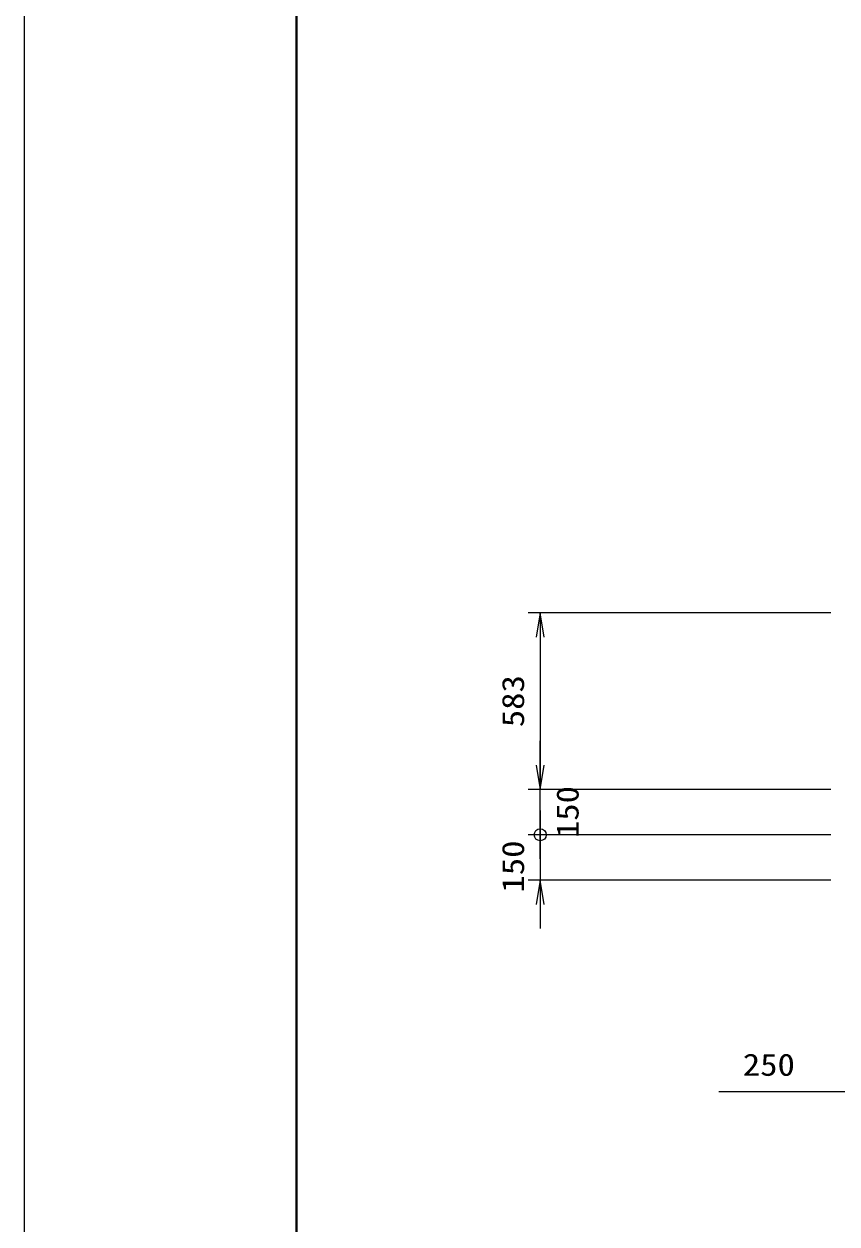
# Model space of a CAD drawing. Units: millimetres at full size. Extents: x 37600 to 71200, y -55520 to -31760.
# Drawn here: x 37600 to 40285, y -51554 to -47589 of the extents above; entities that cross this region are included whole.
import ezdxf
from ezdxf.enums import TextEntityAlignment as Align

# ---------------------------------------------------------------- set-up
doc = ezdxf.new("R2010")
doc.units = ezdxf.units.MM
doc.header["$LTSCALE"] = 80.0044
for name, color, linetype, lineweight in [('Defpoints_5', 5, 'Continuous', 13), ('図枠', 1, 'Continuous', 40), ('寸法', 6, 'Continuous', 13)]:
    doc.layers.add(name, color=color, linetype=linetype, lineweight=lineweight)
doc.styles.add('ＭＳ ゴシック', font='')
doc.styles.get('ＭＳ ゴシック').set_extended_font_data('MS Gothic')

# ---------------------------------------------------------------- blocks, each defined once
blk = doc.blocks.new('open_arrow')
at = {"color": 0, "linetype": 'Continuous', "lineweight": -2}
blk.add_lwpolyline([(7.5, 1.25), (0, 0), (7.5, -1.25)], dxfattribs=at)
blk = doc.blocks.new('dimension_origin')
at = {"color": 0, "linetype": 'Continuous', "lineweight": -2}
blk.add_circle((0, 0), 1.25, dxfattribs=at)

msp = doc.modelspace()

# ---------------------------------------------------------------- linework, layer by layer
at = {"layer": 'Defpoints_5'}
msp.add_lwpolyline([(37600, -55520), (71200, -55520), (71200, -31760), (37600, -31760)], close=True, dxfattribs=at)
at = {"layer": '図枠'}
msp.add_lwpolyline([(38500, -54620), (70300, -54620), (70300, -32660), (38500, -32660)], close=True, dxfattribs=at)
at = {"layer": '寸法'}
for p, q in [((40265, -49535), (39265, -49535)), ((39305, -49535), (39305, -50118)), ((39305, -50348), (39305, -49958)), ((40265, -50118), (39265, -50118)), ((40265, -50118), (39265, -50118)), ((39305, -50188), (39305, -50578)), ((40265, -50268), (39265, -50268)), ((40265, -50268), (39265, -50268)), ((40265, -50418), (39265, -50418)), ((40555, -51118), (39895, -51118))]:
    msp.add_line(p, q, dxfattribs=at)

# ---------------------------------------------------------------- block references
for name, p, xscale, yscale, rotation in [('open_arrow', (39305, -49535), 10.7, 10.7, 270), ('open_arrow', (39305, -50118), 10.7, 10.7, 90), ('open_arrow', (39305, -50118), 10.7, 10.7, 90), ('dimension_origin', (39305, -50268), 16, 16, 270), ('dimension_origin', (39305, -50268), 16, 16, 90), ('open_arrow', (39305, -50418), 10.7, 10.7, 270)]:
    msp.add_blockref(name, p, dxfattribs=dict(at, xscale=xscale, yscale=yscale, rotation=rotation))

# ---------------------------------------------------------------- texts
at = {"layer": '寸法', "style": 'ＭＳ ゴシック', "width": 1.15}
for s, p in [('583', (39215, -49826.5)), ('150', (39395, -50193)), ('150', (39215, -50373))]:
    msp.add_text(s, height=73.31, rotation=90, dxfattribs=at).set_placement(p, align=Align.MIDDLE_CENTER)
msp.add_text('250', height=73.31, dxfattribs=at).set_placement((40060, -51028), align=Align.MIDDLE_CENTER)

doc.saveas('drawing.dxf')
